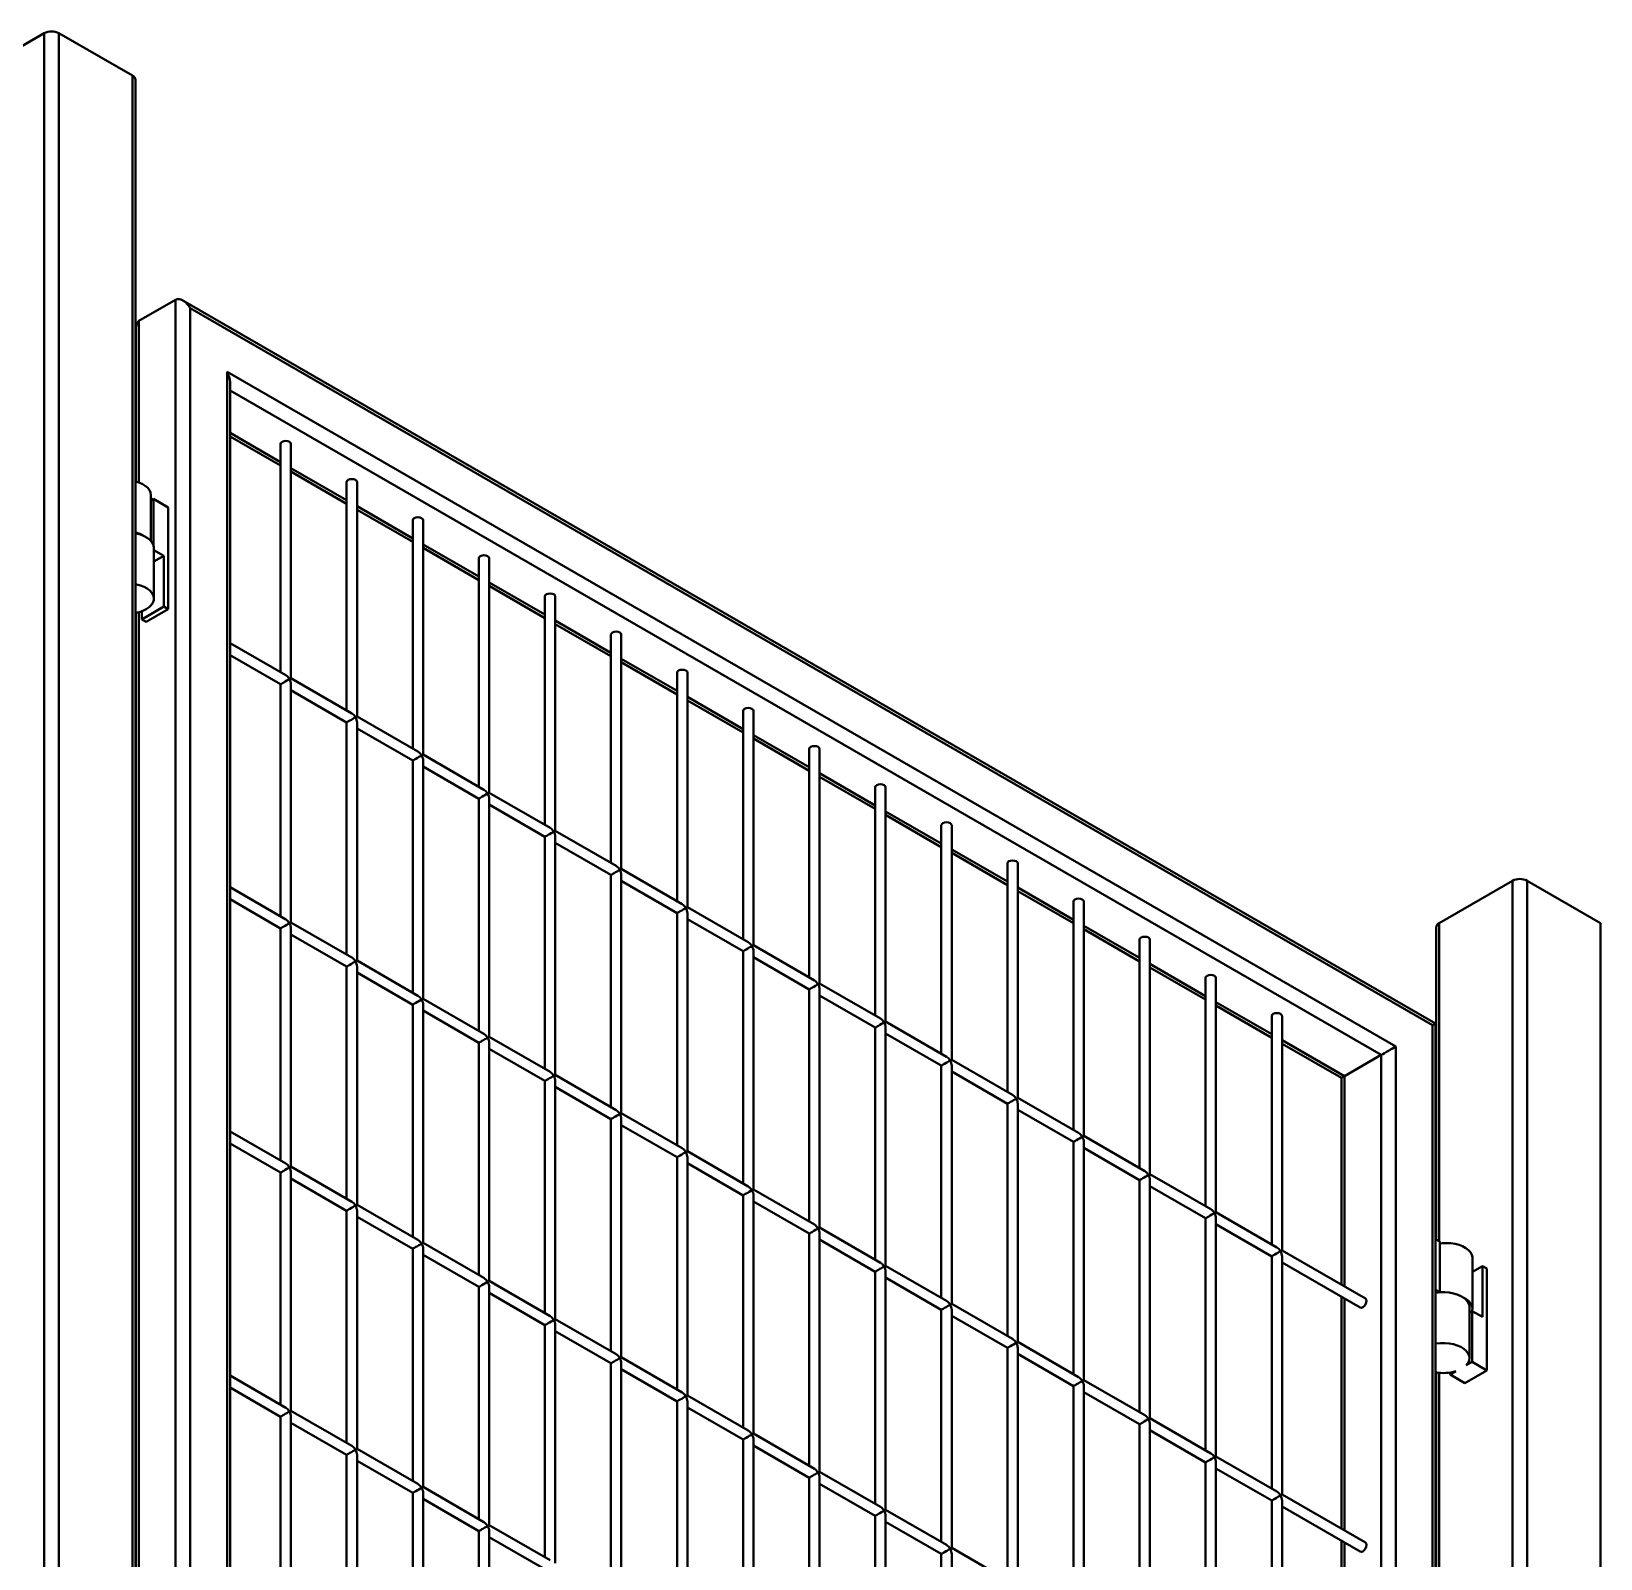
# Model space of a CAD drawing. Header units: millimetres. Extents: x 0 to 420, y 0 to 297.
# Drawn here: x 237.31 to 252.42, y 124.87 to 139.58 of the extents above; entities that cross this region are included whole.
import ezdxf

# ---------------------------------------------------------------- set-up
doc = ezdxf.new("R2010")
doc.units = ezdxf.units.MM

msp = doc.modelspace()

# ---------------------------------------------------------------- linework, layer by layer
at = {"color": 7, "linetype": 'Continuous', "lineweight": 40}
for p, q in [((236.7266, 139.154), (237.4337, 139.5622)), ((237.5751, 139.5622), (238.2823, 139.154)), ((238.3115, 106.9653), (238.3115, 139.1132)), ((238.6994, 136.9944), (238.3459, 136.7903)), ((238.6994, 107.5989), (238.6994, 136.9944)), ((250.8344, 130.0228), (238.7702, 136.9874)), ((238.8409, 136.9127), (238.8409, 107.6806)), ((250.8051, 130.0059), (238.8409, 136.9127)), ((238.3166, 136.7255), (238.3166, 135.2432)), ((239.1944, 136.3003), (250.4516, 129.8017)), ((239.1944, 107.8847), (239.1944, 136.3003)), ((239.2237, 107.9016), (239.2237, 136.2018)), ((239.2237, 135.6781), (239.7101, 135.3973)), ((239.7101, 135.6064), (239.7101, 133.4067)), ((239.8101, 133.3489), (239.8101, 135.6064)), ((239.8101, 135.3396), (240.3465, 135.0299)), ((240.3465, 135.239), (240.3465, 133.0393)), ((240.4465, 132.9816), (240.4465, 135.239)), ((238.4615, 134.6727), (238.4615, 135.1122)), ((238.4873, 135.0755), (238.4615, 135.0606)), ((238.4873, 135.0755), (238.4873, 134.6264)), ((238.6287, 134.9938), (238.4873, 135.0755)), ((238.6287, 134.014), (238.6287, 134.9938)), ((240.4465, 134.9722), (240.9829, 134.6626)), ((240.9829, 134.8716), (240.9829, 132.6719)), ((241.0829, 132.6142), (241.0829, 134.8716)), ((238.4898, 134.1161), (238.4898, 134.606)), ((238.4898, 134.5841), (238.5863, 134.5284)), ((238.5863, 134.5284), (238.4898, 134.4727)), ((238.5863, 134.5284), (238.5863, 134.0385)), ((241.0829, 134.6048), (241.6193, 134.2952)), ((241.6193, 134.5042), (241.6193, 132.3045)), ((241.7193, 132.2468), (241.7193, 134.5042)), ((241.7193, 134.2375), (242.2557, 133.9278)), ((242.2557, 134.1368), (242.2557, 131.9371)), ((242.3557, 131.8794), (242.3557, 134.1368)), ((238.3166, 133.9787), (238.3166, 110.747)), ((238.5863, 134.0385), (238.3742, 133.916)), ((238.3742, 133.9943), (238.3742, 133.916)), ((238.3742, 133.916), (238.4166, 133.8915)), ((238.6287, 134.014), (238.4166, 133.8915)), ((238.5863, 134.0385), (238.6287, 134.014)), ((242.3557, 133.8701), (242.8921, 133.5604)), ((242.8921, 133.7695), (242.8921, 131.5697)), ((242.9921, 131.512), (242.9921, 133.7695)), ((239.7601, 133.3778), (239.2237, 133.6875)), ((239.2237, 133.572), (239.7101, 133.2912)), ((242.9921, 133.5027), (243.5285, 133.193)), ((240.3965, 133.0104), (239.8101, 133.3489)), ((243.5285, 133.4021), (243.5285, 131.2024)), ((243.6285, 131.1446), (243.6285, 133.4021)), ((239.7101, 133.2912), (239.7101, 131.055)), ((239.8101, 130.9973), (239.8101, 133.2912)), ((239.8101, 133.2335), (240.3465, 132.9238)), ((243.6285, 133.1353), (244.1649, 132.8256)), ((244.1649, 133.0347), (244.1649, 130.835)), ((244.2649, 130.7773), (244.2649, 133.0347)), ((240.3465, 132.9238), (240.3465, 130.6876)), ((241.0329, 132.643), (240.4465, 132.9816)), ((240.4465, 130.6299), (240.4465, 132.9238)), ((240.4465, 132.8661), (240.9829, 132.5564)), ((244.2649, 132.7679), (244.8013, 132.4583)), ((240.9829, 132.5564), (240.9829, 130.3203)), ((241.6693, 132.2757), (241.0829, 132.6142)), ((241.0829, 130.2625), (241.0829, 132.5564)), ((244.8013, 132.6673), (244.8013, 130.4676)), ((244.9013, 130.4099), (244.9013, 132.6673)), ((241.0829, 132.4987), (241.6193, 132.189)), ((244.9013, 132.4005), (245.4377, 132.0909)), ((245.4377, 132.2999), (245.4377, 130.1002)), ((245.5377, 130.0425), (245.5377, 132.2999)), ((241.6193, 132.189), (241.6193, 129.9529)), ((242.3057, 131.9083), (241.7193, 132.2468)), ((241.7193, 129.8951), (241.7193, 132.189)), ((241.7193, 132.1313), (242.2557, 131.8217)), ((245.5377, 132.0331), (246.0741, 131.7235)), ((242.2557, 131.8217), (242.2557, 129.5855)), ((242.9421, 131.5409), (242.3557, 131.8794)), ((242.3557, 129.5278), (242.3557, 131.8217)), ((246.0741, 131.9325), (246.0741, 129.7328)), ((246.1741, 129.6751), (246.1741, 131.9325)), ((242.3557, 131.7639), (242.8921, 131.4543)), ((246.1741, 131.6658), (246.7105, 131.3561)), ((243.5785, 131.1735), (242.9921, 131.512)), ((246.7105, 131.5652), (246.7105, 129.3654)), ((246.8105, 129.3077), (246.8105, 131.5652)), ((242.8921, 131.4543), (242.8921, 129.2181)), ((242.9921, 129.1604), (242.9921, 131.4543)), ((242.9921, 131.3966), (243.5285, 131.0869)), ((250.8688, 130.99), (251.5759, 131.3982)), ((251.7173, 131.3982), (252.4244, 130.99)), ((239.7601, 131.0262), (239.2237, 131.3358)), ((239.2237, 131.2204), (239.7101, 130.9396)), ((246.8105, 131.2984), (247.3469, 130.9887)), ((247.3469, 131.1978), (247.3469, 128.9981)), ((247.4469, 128.9403), (247.4469, 131.1978)), ((243.5285, 131.0869), (243.5285, 128.8507)), ((244.2149, 130.8061), (243.6285, 131.1446)), ((243.6285, 128.793), (243.6285, 131.0869)), ((239.7101, 130.9396), (239.7101, 128.7034)), ((240.3965, 130.6588), (239.8101, 130.9973)), ((239.8101, 128.6457), (239.8101, 130.9396)), ((243.6285, 131.0292), (244.1649, 130.7195)), ((247.4469, 130.931), (247.9833, 130.6213)), ((250.8395, 130.9491), (250.8395, 127.9447)), ((239.8101, 130.8818), (240.3465, 130.5722)), ((244.8513, 130.4387), (244.2649, 130.7773)), ((247.9833, 130.8304), (247.9833, 128.6307)), ((248.0833, 128.5729), (248.0833, 130.8304)), ((241.0329, 130.2914), (240.4465, 130.6299)), ((244.1649, 130.7195), (244.1649, 128.4833)), ((244.2649, 128.4256), (244.2649, 130.7195)), ((244.2649, 130.6618), (244.8013, 130.3521)), ((240.3465, 130.5722), (240.3465, 128.336)), ((240.4465, 128.2783), (240.4465, 130.5722)), ((240.4465, 130.5144), (240.9829, 130.2048)), ((248.0833, 130.5636), (248.6197, 130.254)), ((248.6197, 130.463), (248.6197, 128.2633)), ((248.7197, 128.2056), (248.7197, 130.463)), ((244.8013, 130.3521), (244.8013, 128.116)), ((245.4877, 130.0713), (244.9013, 130.4099)), ((244.9013, 128.0582), (244.9013, 130.3521)), ((244.9013, 130.2944), (245.4377, 129.9847)), ((240.9829, 130.2048), (240.9829, 127.9686)), ((241.6693, 129.924), (241.0829, 130.2625)), ((241.0829, 127.9109), (241.0829, 130.2048)), ((241.0829, 130.1471), (241.6193, 129.8374)), ((248.7197, 130.1962), (249.2561, 129.8866)), ((245.4377, 129.9847), (245.4377, 127.7486)), ((246.1241, 129.704), (245.5377, 130.0425)), ((245.5377, 127.6908), (245.5377, 129.9847)), ((249.2561, 130.0956), (249.2561, 127.8959)), ((249.3561, 127.8382), (249.3561, 130.0956)), ((250.8051, 100.7737), (250.8051, 130.0059)), ((250.8344, 100.6752), (250.8344, 130.0228)), ((241.6193, 129.8374), (241.6193, 127.6012)), ((242.3057, 129.5566), (241.7193, 129.8951)), ((241.7193, 127.5435), (241.7193, 129.8374)), ((245.5377, 129.927), (246.0741, 129.6174)), ((241.7193, 129.7797), (242.2557, 129.47)), ((249.3561, 129.8288), (249.9273, 129.4991)), ((250.3101, 129.7201), (249.9566, 129.516)), ((250.4516, 129.8017), (250.4516, 101.3861)), ((246.0741, 129.6174), (246.0741, 127.3812)), ((246.7605, 129.3366), (246.1741, 129.6751)), ((246.1741, 127.3235), (246.1741, 129.6174)), ((246.1741, 129.5596), (246.7105, 129.25)), ((242.2557, 129.47), (242.2557, 127.2339)), ((242.9421, 129.1892), (242.3557, 129.5278)), ((242.3557, 127.1761), (242.3557, 129.47)), ((242.3557, 129.4123), (242.8921, 129.1026)), ((249.9273, 129.4991), (249.9273, 127.5084)), ((246.7105, 129.25), (246.7105, 127.0138)), ((247.3969, 128.9692), (246.8105, 129.3077)), ((246.8105, 126.9561), (246.8105, 129.25)), ((242.8921, 129.1026), (242.8921, 126.8665)), ((243.5785, 128.8219), (242.9921, 129.1604)), ((242.9921, 126.8087), (242.9921, 129.1026)), ((246.8105, 129.1922), (247.3469, 128.8826)), ((239.7601, 128.6745), (239.2237, 128.9842)), ((242.9921, 129.0449), (243.5285, 128.7353)), ((248.0333, 128.6018), (247.4469, 128.9403)), ((239.2237, 128.8687), (239.7101, 128.5879)), ((244.2149, 128.4545), (243.6285, 128.793)), ((247.3469, 128.8826), (247.3469, 126.6464)), ((247.4469, 126.5887), (247.4469, 128.8826)), ((247.4469, 128.8249), (247.9833, 128.5152)), ((240.3965, 128.3071), (239.8101, 128.6457)), ((243.5285, 128.7353), (243.5285, 126.4991)), ((243.6285, 126.4414), (243.6285, 128.7353)), ((243.6285, 128.6775), (244.1649, 128.3679)), ((239.7101, 128.5879), (239.7101, 126.3518)), ((239.8101, 126.294), (239.8101, 128.5879)), ((239.8101, 128.5302), (240.3465, 128.2205)), ((247.9833, 128.5152), (247.9833, 126.279)), ((248.6697, 128.2344), (248.0833, 128.5729)), ((248.0833, 126.2213), (248.0833, 128.5152)), ((244.1649, 128.3679), (244.1649, 126.1317)), ((244.8513, 128.0871), (244.2649, 128.4256)), ((244.2649, 126.074), (244.2649, 128.3679)), ((248.0833, 128.4575), (248.6197, 128.1478)), ((240.3465, 128.2205), (240.3465, 125.9844)), ((241.0329, 127.9398), (240.4465, 128.2783)), ((240.4465, 125.9266), (240.4465, 128.2205)), ((244.2649, 128.3101), (244.8013, 128.0005)), ((249.306, 127.867), (248.7197, 128.2056)), ((240.4465, 128.1628), (240.9829, 127.8532)), ((245.4877, 127.7197), (244.9013, 128.0582)), ((248.6197, 128.1478), (248.6197, 125.9117)), ((248.7197, 125.8539), (248.7197, 128.1478)), ((248.7197, 128.0901), (249.2561, 127.7804)), ((241.6693, 127.5724), (241.0829, 127.9109)), ((244.8013, 128.0005), (244.8013, 125.7643)), ((244.9013, 125.7066), (244.9013, 128.0005)), ((244.9013, 127.9428), (245.4377, 127.6331)), ((250.8344, 127.9477), (250.8758, 127.9238)), ((250.8758, 127.9238), (250.8758, 127.4338)), ((240.9829, 127.8532), (240.9829, 125.617)), ((241.0829, 125.5593), (241.0829, 127.8532)), ((241.0829, 127.7954), (241.6193, 127.4858)), ((249.2561, 127.7804), (249.2561, 125.5443)), ((250.1584, 127.375), (249.3561, 127.8382)), ((249.3561, 125.4865), (249.3561, 127.7804)), ((249.3561, 127.7227), (250.1084, 127.2884)), ((251.1895, 127.2746), (251.1895, 127.7646)), ((245.4377, 127.6331), (245.4377, 125.3969)), ((246.1241, 127.3523), (245.5377, 127.6908)), ((245.5377, 125.3392), (245.5377, 127.6331)), ((245.5377, 127.5754), (246.0741, 127.2657)), ((251.2859, 127.687), (251.1895, 127.6313)), ((251.2859, 127.1971), (251.2859, 127.687)), ((251.2859, 127.687), (251.3284, 127.6625)), ((251.3284, 127.6625), (251.3284, 126.6827)), ((241.6193, 127.4858), (241.6193, 125.2496)), ((242.3057, 127.205), (241.7193, 127.5435)), ((241.7193, 125.1919), (241.7193, 127.4858)), ((241.7193, 127.428), (242.2557, 127.1184)), ((250.8758, 127.4338), (250.8344, 127.4577)), ((246.0741, 127.2657), (246.0741, 125.0296)), ((246.7605, 126.9849), (246.1741, 127.3235)), ((246.1741, 124.9718), (246.1741, 127.2657)), ((249.9273, 127.3929), (249.9273, 125.1568)), ((251.1612, 126.801), (251.1612, 127.291)), ((242.2557, 127.1184), (242.2557, 124.8822)), ((242.9421, 126.8376), (242.3557, 127.1761)), ((242.3557, 124.8245), (242.3557, 127.1184)), ((246.1741, 127.208), (246.7105, 126.8983)), ((251.187, 127.2542), (251.1612, 127.2393)), ((251.187, 126.7643), (251.187, 127.2542)), ((251.187, 127.2542), (251.2859, 127.1971)), ((242.3557, 127.0607), (242.8921, 126.751)), ((246.7105, 126.8983), (246.7105, 124.6622)), ((247.3969, 126.6176), (246.8105, 126.9561)), ((246.8105, 124.6044), (246.8105, 126.8983)), ((246.8105, 126.8406), (247.3469, 126.531)), ((242.8921, 126.751), (242.8921, 124.5148)), ((243.5785, 126.4702), (242.9921, 126.8087)), ((242.9921, 124.4571), (242.9921, 126.751)), ((242.9921, 126.6933), (243.5285, 126.3836)), ((250.8395, 126.6628), (250.8395, 103.4485)), ((251.0314, 126.6745), (250.9748, 126.6418)), ((250.9748, 126.6418), (250.9748, 126.6615)), ((251.3284, 126.6827), (251.1162, 126.5602)), ((251.187, 126.7643), (251.1304, 126.7316)), ((251.3284, 126.6827), (251.187, 126.7643)), ((239.7601, 126.3229), (239.2237, 126.6325)), ((239.2237, 126.5171), (239.7101, 126.2363)), ((247.3469, 126.531), (247.3469, 124.2948)), ((248.0333, 126.2502), (247.4469, 126.5887)), ((247.4469, 124.2371), (247.4469, 126.531)), ((251.1162, 126.5602), (250.9748, 126.6418)), ((243.5285, 126.3836), (243.5285, 124.1475)), ((244.2149, 126.1028), (243.6285, 126.4414)), ((243.6285, 124.0897), (243.6285, 126.3836)), ((247.4469, 126.4732), (247.9833, 126.1636)), ((239.7101, 126.2363), (239.7101, 124.0001)), ((240.3965, 125.9555), (239.8101, 126.294)), ((239.8101, 123.9424), (239.8101, 126.2363)), ((243.6285, 126.3259), (244.1649, 126.0162)), ((248.6697, 125.8828), (248.0833, 126.2213)), ((239.8101, 126.1786), (240.3465, 125.8689)), ((244.8513, 125.7355), (244.2649, 126.074)), ((247.9833, 126.1636), (247.9833, 123.9274)), ((248.0833, 123.8697), (248.0833, 126.1636)), ((248.0833, 126.1058), (248.6197, 125.7962)), ((241.0329, 125.5881), (240.4465, 125.9266)), ((244.1649, 126.0162), (244.1649, 123.7801)), ((244.2649, 123.7223), (244.2649, 126.0162)), ((244.2649, 125.9585), (244.8013, 125.6489)), ((240.3465, 125.8689), (240.3465, 123.6327)), ((240.4465, 123.575), (240.4465, 125.8689)), ((240.4465, 125.8112), (240.9829, 125.5015)), ((248.6197, 125.7962), (248.6197, 123.56)), ((249.306, 125.5154), (248.7197, 125.8539)), ((248.7197, 123.5023), (248.7197, 125.7962)), ((244.8013, 125.6489), (244.8013, 123.4127)), ((245.4877, 125.3681), (244.9013, 125.7066)), ((244.9013, 123.355), (244.9013, 125.6489)), ((248.7197, 125.7385), (249.2561, 125.4288)), ((240.9829, 125.5015), (240.9829, 123.2653)), ((241.6693, 125.2207), (241.0829, 125.5593)), ((241.0829, 123.2076), (241.0829, 125.5015)), ((244.9013, 125.5911), (245.4377, 125.2815)), ((250.1584, 125.0234), (249.3561, 125.4865)), ((241.0829, 125.4438), (241.6193, 125.1341)), ((246.1241, 125.0007), (245.5377, 125.3392)), ((249.2561, 125.4288), (249.2561, 123.1926)), ((249.3561, 123.1349), (249.3561, 125.4288)), ((249.3561, 125.3711), (250.1084, 124.9368)), ((242.3057, 124.8534), (241.7193, 125.1919)), ((245.4377, 125.2815), (245.4377, 123.0453)), ((245.5377, 122.9876), (245.5377, 125.2815)), ((245.5377, 125.2237), (246.0741, 124.9141)), ((241.6193, 125.1341), (241.6193, 122.898)), ((241.7193, 122.8402), (241.7193, 125.1341)), ((241.7193, 125.0764), (242.2557, 124.7668)), ((249.9273, 125.0413), (249.9273, 122.8051)), ((246.0741, 124.9141), (246.0741, 122.6779)), ((246.7605, 124.6333), (246.1741, 124.9718)), ((246.1741, 122.6202), (246.1741, 124.9141))]:
    msp.add_line(p, q, dxfattribs=at)
at = {"color": 8, "linetype": 'Continuous', "lineweight": 40}
for p, q in [((237.4337, 107.3904), (237.4337, 139.5622)), ((237.5751, 139.5622), (237.5751, 107.3904)), ((238.2823, 106.9822), (238.2823, 139.154)), ((238.3459, 136.7903), (238.3459, 135.2339)), ((250.3101, 129.7201), (239.2237, 136.1201)), ((239.2237, 135.7119), (239.7101, 135.4311)), ((239.8101, 135.3734), (240.3465, 135.0638)), ((240.4465, 135.006), (240.9829, 134.6964)), ((241.0829, 134.6386), (241.6193, 134.329)), ((241.7193, 134.2713), (242.2557, 133.9616)), ((238.3459, 133.9854), (238.3459, 110.7377)), ((242.3557, 133.9039), (242.8921, 133.5942)), ((242.9921, 133.5365), (243.5285, 133.2268)), ((243.6285, 133.1691), (244.1649, 132.8595)), ((244.2649, 132.8017), (244.8013, 132.4921)), ((244.9013, 132.4343), (245.4377, 132.1247)), ((245.5377, 132.067), (246.0741, 131.7573)), ((246.1741, 131.6996), (246.7105, 131.3899)), ((251.5759, 99.2264), (251.5759, 131.3982)), ((251.7173, 131.3982), (251.7173, 99.2264)), ((246.8105, 131.3322), (247.3469, 131.0225)), ((247.4469, 130.9648), (247.9833, 130.6552)), ((250.8688, 130.99), (250.8688, 127.9278)), ((252.4244, 98.8182), (252.4244, 130.99)), ((248.0833, 130.5974), (248.6197, 130.2878)), ((248.7197, 130.23), (249.2561, 129.9204)), ((249.3561, 129.8627), (249.9566, 129.516)), ((250.3101, 101.5016), (250.3101, 129.7201)), ((249.9566, 129.516), (249.9566, 127.4915)), ((249.9566, 127.376), (249.9566, 125.1399)), ((250.8688, 126.6588), (250.8688, 103.4316)), ((249.9566, 125.0244), (249.9566, 122.7882))]:
    msp.add_line(p, q, dxfattribs=at)
at = {"color": 7, "linetype": 'Continuous', "lineweight": 40, "flags": 128}
for points in [[(239.8101, 135.6064), (239.8063, 135.6174), (239.7955, 135.6268), (239.7792, 135.633), (239.7601, 135.6352), (239.741, 135.633), (239.7248, 135.6268), (239.7139, 135.6174), (239.7101, 135.6064)], [(238.3115, 135.2445), (238.3442, 135.2345), (238.3778, 135.22), (238.4067, 135.2024), (238.4301, 135.1823), (238.4473, 135.1602), (238.4579, 135.1368), (238.4615, 135.1126), (238.4615, 135.1122)], [(240.4465, 135.239), (240.4427, 135.25), (240.4319, 135.2594), (240.4156, 135.2657), (240.3965, 135.2679), (240.3774, 135.2657), (240.3611, 135.2594), (240.3503, 135.25), (240.3465, 135.239), (240.3465, 135.239)], [(241.0829, 134.8716), (241.0791, 134.8827), (241.0683, 134.892), (241.052, 134.8983), (241.0329, 134.9005), (241.0138, 134.8983), (240.9975, 134.892), (240.9867, 134.8827), (240.9829, 134.8716), (240.9829, 134.8716)], [(238.3115, 134.7442), (238.3229, 134.7421), (238.3612, 134.7321), (238.3961, 134.7186), (238.4265, 134.702), (238.4517, 134.6826), (238.4709, 134.661), (238.4836, 134.6379), (238.4894, 134.6139), (238.4898, 134.606)], [(241.7193, 134.5042), (241.7155, 134.5153), (241.7047, 134.5246), (241.6884, 134.5309), (241.6693, 134.5331), (241.6502, 134.5309), (241.6339, 134.5246), (241.6231, 134.5153), (241.6193, 134.5042), (241.6193, 134.5042)], [(238.3115, 134.2543), (238.3229, 134.2522), (238.3612, 134.2422), (238.3961, 134.2287), (238.4265, 134.212), (238.4517, 134.1926), (238.4709, 134.1711), (238.4836, 134.148), (238.4894, 134.124), (238.4882, 134.0998), (238.48, 134.076), (238.465, 134.0534), (238.4437, 134.0325), (238.4166, 134.014), (238.3845, 133.9984), (238.3484, 133.986), (238.3115, 133.9778)], [(242.3557, 134.1368), (242.3519, 134.1479), (242.341, 134.1573), (242.3248, 134.1635), (242.3057, 134.1657), (242.2866, 134.1635), (242.2703, 134.1573), (242.2595, 134.1479), (242.2557, 134.1368), (242.2557, 134.1368)], [(242.9921, 133.7695), (242.9883, 133.7805), (242.9774, 133.7899), (242.9612, 133.7961), (242.9421, 133.7983), (242.923, 133.7961), (242.9067, 133.7899), (242.8959, 133.7805), (242.8921, 133.7695), (242.8921, 133.7695)], [(243.6285, 133.4021), (243.6247, 133.4131), (243.6138, 133.4225), (243.5976, 133.4287), (243.5785, 133.4309), (243.5594, 133.4287), (243.5431, 133.4225), (243.5323, 133.4131), (243.5285, 133.4021), (243.5285, 133.4021)], [(244.2649, 133.0347), (244.2611, 133.0457), (244.2502, 133.0551), (244.234, 133.0614), (244.2149, 133.0636), (244.1957, 133.0614), (244.1795, 133.0551), (244.1687, 133.0457), (244.1649, 133.0347), (244.1649, 133.0347)], [(244.9013, 132.6673), (244.8975, 132.6784), (244.8866, 132.6877), (244.8704, 132.694), (244.8513, 132.6962), (244.8321, 132.694), (244.8159, 132.6877), (244.8051, 132.6784), (244.8013, 132.6673), (244.8013, 132.6673)], [(245.5377, 132.2999), (245.5339, 132.311), (245.523, 132.3203), (245.5068, 132.3266), (245.4877, 132.3288), (245.4685, 132.3266), (245.4523, 132.3203), (245.4415, 132.311), (245.4377, 132.2999), (245.4377, 132.2999)], [(246.1741, 131.9325), (246.1703, 131.9436), (246.1594, 131.953), (246.1432, 131.9592), (246.1241, 131.9614), (246.1049, 131.9592), (246.0887, 131.953), (246.0779, 131.9436), (246.0741, 131.9325), (246.0741, 131.9325)], [(246.8105, 131.5652), (246.8067, 131.5762), (246.7958, 131.5856), (246.7796, 131.5918), (246.7605, 131.594), (246.7413, 131.5918), (246.7251, 131.5856), (246.7143, 131.5762), (246.7105, 131.5652), (246.7105, 131.5652)], [(247.4469, 131.1978), (247.4431, 131.2088), (247.4322, 131.2182), (247.416, 131.2244), (247.3969, 131.2266), (247.3777, 131.2244), (247.3615, 131.2182), (247.3507, 131.2088), (247.3469, 131.1978), (247.3469, 131.1978)], [(248.0833, 130.8304), (248.0795, 130.8414), (248.0686, 130.8508), (248.0524, 130.8571), (248.0333, 130.8593), (248.0141, 130.8571), (247.9979, 130.8508), (247.9871, 130.8414), (247.9833, 130.8304), (247.9833, 130.8304)], [(248.7197, 130.463), (248.7158, 130.4741), (248.705, 130.4834), (248.6888, 130.4897), (248.6697, 130.4919), (248.6505, 130.4897), (248.6343, 130.4834), (248.6235, 130.4741), (248.6197, 130.463), (248.6197, 130.463)], [(249.3561, 130.0956), (249.3522, 130.1067), (249.3414, 130.116), (249.3252, 130.1223), (249.3061, 130.1245), (249.2869, 130.1223), (249.2707, 130.116), (249.2599, 130.1067), (249.2561, 130.0956), (249.2561, 130.0956)], [(251.1895, 127.7646), (251.1891, 127.7725), (251.1833, 127.7965), (251.1706, 127.8196), (251.1514, 127.8411), (251.1262, 127.8605), (251.0957, 127.8772), (251.0609, 127.8907), (251.0226, 127.9007), (250.982, 127.9068), (250.9401, 127.9089), (250.8983, 127.9069), (250.8758, 127.9041)], [(251.1612, 127.291), (251.1612, 127.2914), (251.1575, 127.3155), (251.147, 127.3389), (251.1297, 127.361), (251.1063, 127.3812), (251.0774, 127.3987), (251.0439, 127.4133), (251.0065, 127.4244), (250.9665, 127.4317), (250.925, 127.4351), (250.883, 127.4344), (250.8418, 127.4296), (250.8344, 127.4283)], [(250.1084, 127.2884), (250.1198, 127.2862), (250.1334, 127.2909)], [(250.1334, 127.2909), (250.1469, 127.3018), (250.1584, 127.3173), (250.166, 127.3349), (250.1687, 127.3521), (250.166, 127.3662), (250.1584, 127.375), (250.1584, 127.375)], [(251.187, 127.2542), (251.1879, 127.2584), (251.1891, 127.2826), (251.1833, 127.3066), (251.1706, 127.3297), (251.1514, 127.3512), (251.1262, 127.3706), (251.1015, 127.3845)], [(251.1304, 126.7316), (251.1474, 126.7538), (251.1578, 126.7773), (251.1612, 126.8014), (251.1575, 126.8256), (251.147, 126.849), (251.1297, 126.8711), (251.1063, 126.8912), (251.0774, 126.9088), (251.0439, 126.9234), (251.0065, 126.9344), (250.9665, 126.9418), (250.925, 126.9451), (250.883, 126.9444), (250.8418, 126.9397), (250.8344, 126.9384)], [(250.1334, 124.9392), (250.1469, 124.9502), (250.1584, 124.9656), (250.166, 124.9833), (250.1687, 125.0005), (250.166, 125.0146), (250.1584, 125.0234), (250.1584, 125.0234)], [(250.1084, 124.9368), (250.1198, 124.9345), (250.1334, 124.9392)]]:
    msp.add_lwpolyline(points, dxfattribs=at)
at = {"color": 7, "linetype": 'Continuous', "lineweight": 40}
for centre, radius, start, end in [((237.5044, 139.4258), 0.1537, 62.60945, 117.39139), ((238.2615, 139.1082), 0.0503, 5.68712, 65.63245), ((238.2458, 134.4764), 0.2858, 56.90335, 76.70897), ((251.6466, 131.2617), 0.1537, 62.61007, 117.38998), ((250.8895, 130.9441), 0.0503, 114.37627, 174.30432), ((250.9109, 127.0707), 0.4141, 259.35903, 286.92013)]:
    msp.add_arc(centre, radius, start, end, dxfattribs=at)
for centre, major_axis, ratio, start_param, end_param in [((238.7702, 136.8719), (-0.0707, 0.1225), 0.5773346, 4.7123483, 6.2831447), ((238.4166, 136.6678), (-0.0707, 0.1225), 0.5773346, 6.2831447, 7.0685428), ((239.1237, 136.2595), (-0.0707, 0.1225), 0.5773346, 3.9269502, 4.7123483), ((239.7601, 133.3201), (0.05, 0.0289), 0.0000704, 3.141552, 5.4977465), ((239.7601, 133.3201), (-0.0354, 0.0612), 0.5773346, 4.7123483, 5.4978278), ((239.7601, 133.3201), (0.05, 0.0289), 0.0000704, 5.4977465, 6.2831447), ((239.7601, 133.3201), (-0.0354, 0.0612), 0.5773346, 3.9269502, 4.7123483), ((240.3965, 132.9527), (-0.0354, 0.0612), 0.5773346, 4.7123483, 5.4978278), ((240.3965, 132.9527), (0.05, 0.0289), 0.0000704, 3.141552, 5.4977465), ((240.3965, 132.9527), (0.05, 0.0289), 0.0000704, 5.4977465, 6.2831447), ((240.3965, 132.9527), (-0.0354, 0.0612), 0.5773346, 3.9269502, 4.7123483), ((241.0329, 132.5853), (0.05, 0.0289), 0.0000704, 3.141552, 5.4977465), ((241.0329, 132.5853), (-0.0354, 0.0612), 0.5773346, 4.7123483, 5.4978278), ((241.0329, 132.5853), (0.05, 0.0289), 0.0000704, 5.4977465, 6.2831447), ((241.0329, 132.5853), (-0.0354, 0.0612), 0.5773346, 3.9269502, 4.7123483), ((241.6693, 132.2179), (-0.0354, 0.0612), 0.5773346, 4.7123483, 5.4978278), ((241.6693, 132.2179), (0.05, 0.0289), 0.0000704, 3.141552, 5.4977465), ((241.6693, 132.2179), (0.05, 0.0289), 0.0000704, 5.4977465, 6.2831447), ((241.6693, 132.2179), (-0.0354, 0.0612), 0.5773346, 3.9269502, 4.7123483), ((242.3057, 131.8505), (0.05, 0.0289), 0.0000704, 3.141552, 5.4977465), ((242.3057, 131.8505), (-0.0354, 0.0612), 0.5773346, 4.7123483, 5.4978278), ((242.3057, 131.8505), (0.05, 0.0289), 0.0000704, 5.4977465, 6.2831447), ((242.3057, 131.8505), (-0.0354, 0.0612), 0.5773346, 3.9269502, 4.7123483), ((242.9421, 131.4831), (0.05, 0.0289), 0.0000704, 3.141552, 5.4977465), ((242.9421, 131.4831), (-0.0354, 0.0612), 0.5773346, 4.7123483, 5.4978278), ((242.9421, 131.4831), (0.05, 0.0289), 0.0000704, 5.4977465, 6.2831447), ((242.9421, 131.4831), (-0.0354, 0.0612), 0.5773346, 3.9269502, 4.7123483), ((243.5785, 131.1158), (0.05, 0.0289), 0.0000704, 3.141552, 5.4977465), ((243.5785, 131.1158), (-0.0354, 0.0612), 0.5773346, 4.7123483, 5.4978278), ((243.5785, 131.1158), (0.05, 0.0289), 0.0000704, 5.4977465, 6.2831447), ((243.5785, 131.1158), (-0.0354, 0.0612), 0.5773346, 3.9269502, 4.7123483), ((239.7601, 130.9684), (0.05, 0.0289), 0.0000704, 3.141552, 5.4977465), ((239.7601, 130.9684), (-0.0354, 0.0612), 0.5773346, 4.7123483, 5.4978278), ((239.7601, 130.9684), (0.05, 0.0289), 0.0000704, 5.4977465, 6.2831447), ((239.7601, 130.9684), (-0.0354, 0.0612), 0.5773346, 3.9269502, 4.7123483), ((244.2149, 130.7484), (0.05, 0.0289), 0.0000704, 3.141552, 5.4977465), ((244.2149, 130.7484), (-0.0354, 0.0612), 0.5773346, 4.7123483, 5.4978278), ((244.2149, 130.7484), (0.05, 0.0289), 0.0000704, 5.4977465, 6.2831447), ((244.2149, 130.7484), (-0.0354, 0.0612), 0.5773346, 3.9269502, 4.7123483), ((240.3965, 130.601), (0.05, 0.0289), 0.0000704, 3.141552, 5.4977465), ((240.3965, 130.601), (-0.0354, 0.0612), 0.5773346, 4.7123483, 5.4978278), ((240.3965, 130.601), (0.05, 0.0289), 0.0000704, 5.4977465, 6.2831447), ((240.3965, 130.601), (-0.0354, 0.0612), 0.5773346, 3.9269502, 4.7123483), ((244.8513, 130.381), (-0.0354, 0.0612), 0.5773346, 4.7123483, 5.4978278), ((241.0329, 130.2337), (-0.0354, 0.0612), 0.5773346, 4.7123483, 5.4978278), ((244.8513, 130.381), (0.05, 0.0289), 0.0000704, 3.141552, 5.4977465), ((244.8513, 130.381), (0.05, 0.0289), 0.0000704, 5.4977465, 6.2831447), ((244.8513, 130.381), (-0.0354, 0.0612), 0.5773346, 3.9269502, 4.7123483), ((241.0329, 130.2337), (0.05, 0.0289), 0.0000704, 3.141552, 5.4977465), ((241.0329, 130.2337), (0.05, 0.0289), 0.0000704, 5.4977465, 6.2831447), ((241.0329, 130.2337), (-0.0354, 0.0612), 0.5773346, 3.9269502, 4.7123483), ((245.4877, 130.0136), (0.05, 0.0289), 0.0000704, 3.141552, 5.4977465), ((245.4877, 130.0136), (-0.0354, 0.0612), 0.5773346, 4.7123483, 5.4978278), ((245.4877, 130.0136), (0.05, 0.0289), 0.0000704, 5.4977465, 6.2831447), ((245.4877, 130.0136), (-0.0354, 0.0612), 0.5773346, 3.9269502, 4.7123483), ((250.7344, 129.9651), (0.1, 0.0577), 0.0000704, 5.4977465, 6.2831447), ((241.6693, 129.8663), (0.05, 0.0289), 0.0000704, 3.141552, 5.4977465), ((241.6693, 129.8663), (-0.0354, 0.0612), 0.5773346, 4.7123483, 5.4978278), ((241.6693, 129.8663), (0.05, 0.0289), 0.0000704, 5.4977465, 6.2831447), ((241.6693, 129.8663), (-0.0354, 0.0612), 0.5773346, 3.9269502, 4.7123483), ((246.1241, 129.6462), (-0.0354, 0.0612), 0.5773346, 4.7123483, 5.4978278), ((250.3809, 129.7609), (0.1, 0.0577), 0.0000704, 3.9269502, 5.4977465), ((242.3057, 129.4989), (-0.0354, 0.0612), 0.5773346, 4.7123483, 5.4978278), ((246.1241, 129.6462), (0.05, 0.0289), 0.0000704, 3.141552, 5.4977465), ((246.1241, 129.6462), (0.05, 0.0289), 0.0000704, 5.4977465, 6.2831447), ((246.1241, 129.6462), (-0.0354, 0.0612), 0.5773346, 3.9269502, 4.7123483), ((242.3057, 129.4989), (0.05, 0.0289), 0.0000704, 3.141552, 5.4977465), ((242.3057, 129.4989), (0.05, 0.0289), 0.0000704, 5.4977465, 6.2831447), ((242.3057, 129.4989), (-0.0354, 0.0612), 0.5773346, 3.9269502, 4.7123483), ((250.0273, 129.5568), (0.1, 0.0577), 0.0000704, 3.141552, 3.9269502), ((246.7605, 129.2788), (0.05, 0.0289), 0.0000704, 3.141552, 5.4977465), ((246.7605, 129.2788), (-0.0354, 0.0612), 0.5773346, 4.7123483, 5.4978278), ((246.7605, 129.2788), (0.05, 0.0289), 0.0000704, 5.4977465, 6.2831447), ((246.7605, 129.2788), (-0.0354, 0.0612), 0.5773346, 3.9269502, 4.7123483), ((242.9421, 129.1315), (0.05, 0.0289), 0.0000704, 3.141552, 5.4977465), ((242.9421, 129.1315), (-0.0354, 0.0612), 0.5773346, 4.7123483, 5.4978278), ((242.9421, 129.1315), (0.05, 0.0289), 0.0000704, 5.4977465, 6.2831447), ((242.9421, 129.1315), (-0.0354, 0.0612), 0.5773346, 3.9269502, 4.7123483), ((247.3969, 128.9115), (0.05, 0.0289), 0.0000704, 3.141552, 5.4977465), ((247.3969, 128.9115), (-0.0354, 0.0612), 0.5773346, 4.7123483, 5.4978278), ((247.3969, 128.9115), (0.05, 0.0289), 0.0000704, 5.4977465, 6.2831447), ((247.3969, 128.9115), (-0.0354, 0.0612), 0.5773346, 3.9269502, 4.7123483), ((243.5785, 128.7641), (0.05, 0.0289), 0.0000704, 3.141552, 5.4977465), ((243.5785, 128.7641), (-0.0354, 0.0612), 0.5773346, 4.7123483, 5.4978278), ((243.5785, 128.7641), (0.05, 0.0289), 0.0000704, 5.4977465, 6.2831447), ((243.5785, 128.7641), (-0.0354, 0.0612), 0.5773346, 3.9269502, 4.7123483), ((239.7601, 128.6168), (0.05, 0.0289), 0.0000704, 3.141552, 5.4977465), ((239.7601, 128.6168), (-0.0354, 0.0612), 0.5773346, 4.7123483, 5.4978278), ((239.7601, 128.6168), (0.05, 0.0289), 0.0000704, 5.4977465, 6.2831447), ((239.7601, 128.6168), (-0.0354, 0.0612), 0.5773346, 3.9269502, 4.7123483), ((248.0333, 128.5441), (0.05, 0.0289), 0.0000704, 3.141552, 5.4977465), ((248.0333, 128.5441), (-0.0354, 0.0612), 0.5773346, 4.7123483, 5.4978278), ((248.0333, 128.5441), (0.05, 0.0289), 0.0000704, 5.4977465, 6.2831447), ((248.0333, 128.5441), (-0.0354, 0.0612), 0.5773346, 3.9269502, 4.7123483), ((244.2149, 128.3967), (0.05, 0.0289), 0.0000704, 3.141552, 5.4977465), ((244.2149, 128.3967), (-0.0354, 0.0612), 0.5773346, 4.7123483, 5.4978278), ((244.2149, 128.3967), (0.05, 0.0289), 0.0000704, 5.4977465, 6.2831447), ((244.2149, 128.3967), (-0.0354, 0.0612), 0.5773346, 3.9269502, 4.7123483), ((240.3965, 128.2494), (0.05, 0.0289), 0.0000704, 3.141552, 5.4977465), ((240.3965, 128.2494), (-0.0354, 0.0612), 0.5773346, 4.7123483, 5.4978278), ((240.3965, 128.2494), (0.05, 0.0289), 0.0000704, 5.4977465, 6.2831447), ((240.3965, 128.2494), (-0.0354, 0.0612), 0.5773346, 3.9269502, 4.7123483), ((248.6697, 128.1767), (0.05, 0.0289), 0.0000704, 3.141552, 5.4977465), ((248.6697, 128.1767), (-0.0354, 0.0612), 0.5773346, 4.7123483, 5.4978278), ((248.6697, 128.1767), (0.05, 0.0289), 0.0000704, 5.4977465, 6.2831447), ((248.6697, 128.1767), (-0.0354, 0.0612), 0.5773346, 3.9269502, 4.7123483), ((244.8513, 128.0294), (0.05, 0.0289), 0.0000704, 3.141552, 5.4977465), ((244.8513, 128.0294), (-0.0354, 0.0612), 0.5773346, 4.7123483, 5.4978278), ((244.8513, 128.0294), (0.05, 0.0289), 0.0000704, 5.4977465, 6.2831447), ((244.8513, 128.0294), (-0.0354, 0.0612), 0.5773346, 3.9269502, 4.7123483), ((241.0329, 127.882), (0.05, 0.0289), 0.0000704, 3.141552, 5.4977465), ((241.0329, 127.882), (-0.0354, 0.0612), 0.5773346, 4.7123483, 5.4978278), ((241.0329, 127.882), (0.05, 0.0289), 0.0000704, 5.4977465, 6.2831447), ((241.0329, 127.882), (-0.0354, 0.0612), 0.5773346, 3.9269502, 4.7123483), ((245.4877, 127.662), (-0.0354, 0.0612), 0.5773346, 4.7123483, 5.4978278), ((249.3061, 127.8093), (0.05, 0.0289), 0.0000704, 3.141552, 5.4977465), ((249.3061, 127.8093), (-0.0354, 0.0612), 0.5773346, 4.7123483, 5.4978278), ((249.3061, 127.8093), (0.05, 0.0289), 0.0000704, 5.4977465, 6.2831447), ((249.3061, 127.8093), (-0.0354, 0.0612), 0.5773346, 3.9269502, 4.7123483), ((241.6693, 127.5146), (-0.0354, 0.0612), 0.5773346, 4.7123483, 5.4978278), ((245.4877, 127.662), (0.05, 0.0289), 0.0000704, 3.141552, 5.4977465), ((245.4877, 127.662), (0.05, 0.0289), 0.0000704, 5.4977465, 6.2831447), ((245.4877, 127.662), (-0.0354, 0.0612), 0.5773346, 3.9269502, 4.7123483), ((241.6693, 127.5146), (0.05, 0.0289), 0.0000704, 3.141552, 5.4977465), ((241.6693, 127.5146), (0.05, 0.0289), 0.0000704, 5.4977465, 6.2831447), ((241.6693, 127.5146), (-0.0354, 0.0612), 0.5773346, 3.9269502, 4.7123483), ((246.1241, 127.2946), (0.05, 0.0289), 0.0000704, 3.141552, 5.4977465), ((246.1241, 127.2946), (-0.0354, 0.0612), 0.5773346, 4.7123483, 5.4978278), ((246.1241, 127.2946), (0.05, 0.0289), 0.0000704, 5.4977465, 6.2831447), ((246.1241, 127.2946), (-0.0354, 0.0612), 0.5773346, 3.9269502, 4.7123483), ((242.3057, 127.1473), (0.05, 0.0289), 0.0000704, 3.141552, 5.4977465), ((242.3057, 127.1473), (-0.0354, 0.0612), 0.5773346, 4.7123483, 5.4978278), ((242.3057, 127.1473), (0.05, 0.0289), 0.0000704, 5.4977465, 6.2831447), ((242.3057, 127.1473), (-0.0354, 0.0612), 0.5773346, 3.9269502, 4.7123483), ((246.7605, 126.9272), (-0.0354, 0.0612), 0.5773346, 4.7123483, 5.4978278), ((242.9421, 126.7799), (-0.0354, 0.0612), 0.5773346, 4.7123483, 5.4978278), ((246.7605, 126.9272), (0.05, 0.0289), 0.0000704, 3.141552, 5.4977465), ((246.7605, 126.9272), (0.05, 0.0289), 0.0000704, 5.4977465, 6.2831447), ((246.7605, 126.9272), (-0.0354, 0.0612), 0.5773346, 3.9269502, 4.7123483), ((242.9421, 126.7799), (0.05, 0.0289), 0.0000704, 3.141552, 5.4977465), ((242.9421, 126.7799), (0.05, 0.0289), 0.0000704, 5.4977465, 6.2831447), ((242.9421, 126.7799), (-0.0354, 0.0612), 0.5773346, 3.9269502, 4.7123483), ((247.3969, 126.5598), (0.05, 0.0289), 0.0000704, 3.141552, 5.4977465), ((247.3969, 126.5598), (-0.0354, 0.0612), 0.5773346, 4.7123483, 5.4978278), ((247.3969, 126.5598), (0.05, 0.0289), 0.0000704, 5.4977465, 6.2831447), ((247.3969, 126.5598), (-0.0354, 0.0612), 0.5773346, 3.9269502, 4.7123483), ((243.5785, 126.4125), (0.05, 0.0289), 0.0000704, 3.141552, 5.4977465), ((243.5785, 126.4125), (-0.0354, 0.0612), 0.5773346, 4.7123483, 5.4978278), ((243.5785, 126.4125), (0.05, 0.0289), 0.0000704, 5.4977465, 6.2831447), ((243.5785, 126.4125), (-0.0354, 0.0612), 0.5773346, 3.9269502, 4.7123483), ((239.7601, 126.2652), (0.05, 0.0289), 0.0000704, 3.141552, 5.4977465), ((239.7601, 126.2652), (-0.0354, 0.0612), 0.5773346, 4.7123483, 5.4978278), ((239.7601, 126.2652), (0.05, 0.0289), 0.0000704, 5.4977465, 6.2831447), ((239.7601, 126.2652), (-0.0354, 0.0612), 0.5773346, 3.9269502, 4.7123483), ((248.0333, 126.1924), (0.05, 0.0289), 0.0000704, 3.141552, 5.4977465), ((248.0333, 126.1924), (-0.0354, 0.0612), 0.5773346, 4.7123483, 5.4978278), ((248.0333, 126.1924), (0.05, 0.0289), 0.0000704, 5.4977465, 6.2831447), ((248.0333, 126.1924), (-0.0354, 0.0612), 0.5773346, 3.9269502, 4.7123483), ((244.2149, 126.0451), (0.05, 0.0289), 0.0000704, 3.141552, 5.4977465), ((244.2149, 126.0451), (-0.0354, 0.0612), 0.5773346, 4.7123483, 5.4978278), ((244.2149, 126.0451), (0.05, 0.0289), 0.0000704, 5.4977465, 6.2831447), ((244.2149, 126.0451), (-0.0354, 0.0612), 0.5773346, 3.9269502, 4.7123483), ((240.3965, 125.8978), (0.05, 0.0289), 0.0000704, 3.141552, 5.4977465), ((240.3965, 125.8978), (-0.0354, 0.0612), 0.5773346, 4.7123483, 5.4978278), ((240.3965, 125.8978), (0.05, 0.0289), 0.0000704, 5.4977465, 6.2831447), ((240.3965, 125.8978), (-0.0354, 0.0612), 0.5773346, 3.9269502, 4.7123483), ((248.6697, 125.8251), (0.05, 0.0289), 0.0000704, 3.141552, 5.4977465), ((248.6697, 125.8251), (-0.0354, 0.0612), 0.5773346, 4.7123483, 5.4978278), ((248.6697, 125.8251), (0.05, 0.0289), 0.0000704, 5.4977465, 6.2831447), ((248.6697, 125.8251), (-0.0354, 0.0612), 0.5773346, 3.9269502, 4.7123483), ((244.8513, 125.6777), (0.05, 0.0289), 0.0000704, 3.141552, 5.4977465), ((244.8513, 125.6777), (-0.0354, 0.0612), 0.5773346, 4.7123483, 5.4978278), ((244.8513, 125.6777), (0.05, 0.0289), 0.0000704, 5.4977465, 6.2831447), ((244.8513, 125.6777), (-0.0354, 0.0612), 0.5773346, 3.9269502, 4.7123483), ((241.0329, 125.5304), (0.05, 0.0289), 0.0000704, 3.141552, 5.4977465), ((241.0329, 125.5304), (-0.0354, 0.0612), 0.5773346, 4.7123483, 5.4978278), ((241.0329, 125.5304), (0.05, 0.0289), 0.0000704, 5.4977465, 6.2831447), ((241.0329, 125.5304), (-0.0354, 0.0612), 0.5773346, 3.9269502, 4.7123483), ((249.3061, 125.4577), (0.05, 0.0289), 0.0000704, 3.141552, 5.4977465), ((249.3061, 125.4577), (-0.0354, 0.0612), 0.5773346, 4.7123483, 5.4978278), ((249.3061, 125.4577), (0.05, 0.0289), 0.0000704, 5.4977465, 6.2831447), ((249.3061, 125.4577), (-0.0354, 0.0612), 0.5773346, 3.9269502, 4.7123483), ((245.4877, 125.3103), (0.05, 0.0289), 0.0000704, 3.141552, 5.4977465), ((245.4877, 125.3103), (-0.0354, 0.0612), 0.5773346, 4.7123483, 5.4978278), ((245.4877, 125.3103), (0.05, 0.0289), 0.0000704, 5.4977465, 6.2831447), ((245.4877, 125.3103), (-0.0354, 0.0612), 0.5773346, 3.9269502, 4.7123483), ((241.6693, 125.163), (0.05, 0.0289), 0.0000704, 3.141552, 5.4977465), ((241.6693, 125.163), (-0.0354, 0.0612), 0.5773346, 4.7123483, 5.4978278), ((241.6693, 125.163), (0.05, 0.0289), 0.0000704, 5.4977465, 6.2831447), ((241.6693, 125.163), (-0.0354, 0.0612), 0.5773346, 3.9269502, 4.7123483), ((246.1241, 124.943), (-0.0354, 0.0612), 0.5773346, 4.7123483, 5.4978278), ((246.1241, 124.943), (0.05, 0.0289), 0.0000704, 3.141552, 5.4977465), ((246.1241, 124.943), (0.05, 0.0289), 0.0000704, 5.4977465, 6.2831447), ((246.1241, 124.943), (-0.0354, 0.0612), 0.5773346, 3.9269502, 4.7123483)]:
    msp.add_ellipse(centre, major_axis=major_axis, ratio=ratio, start_param=start_param, end_param=end_param, dxfattribs=at)

doc.saveas('drawing.dxf')
